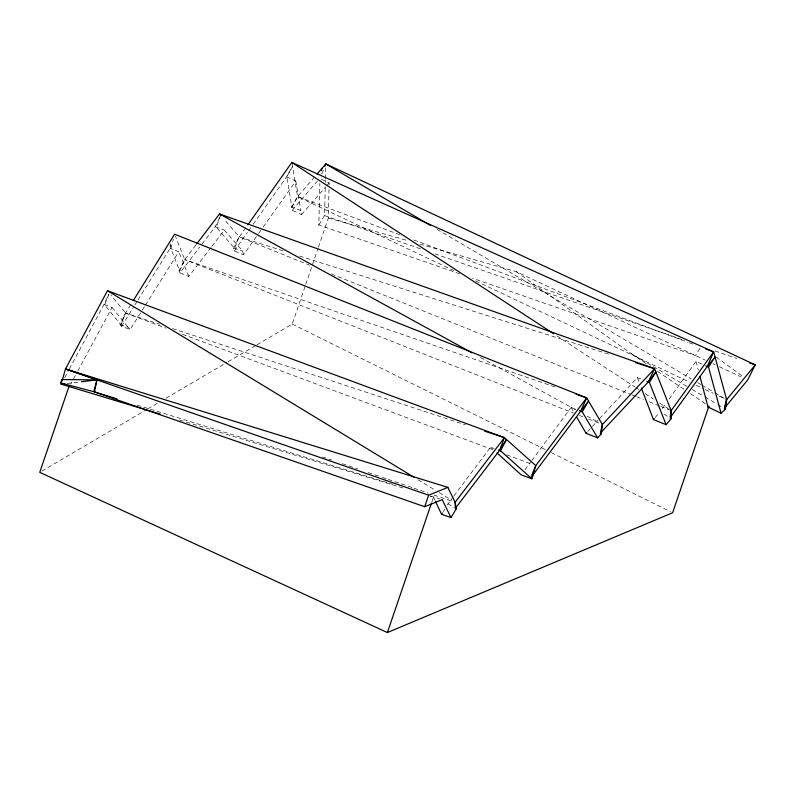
<?xml version="1.0" encoding="UTF-8"?>
<svg xmlns="http://www.w3.org/2000/svg" width="795" height="795" viewBox="0 0 795 795"><rect width="100%" height="100%" fill="white"/><g stroke="black" fill="none" stroke-linecap="round" stroke-linejoin="round"><path stroke-width="0.6" stroke-dasharray="3.98 2.98" d="M318.437 247.146L328.355 217.999L328.991 189.458M329.09 185.066L329.14 182.87L319.968 178.418M459.639 273.798L318.815 224.985L319.848 183.317M318.815 224.985L324.549 215.584L325.254 187.292M325.384 182.363L325.443 179.909M325.473 178.676L325.781 166.374M195.858 245.009L184.748 259.587L179.044 270.688L179.789 270.936L170.865 248.636L173.36 239.017M256.934 344.811L292.242 324.072L305.34 285.614M305.737 284.441L318.04 248.308M431.884 501.913L433.464 497.253L430.055 496.209M220.702 215.306L216.29 227.161L234.694 248.527L239.106 236.672L233.631 248.189L234.336 251.001L243.558 254.718L256.616 236.294M108.935 294.13L104.672 304.803L120.84 324.817L125.53 313.071L132.079 302.547M120.84 324.817L125.53 313.071L110.893 294.965M321.776 173.956L323.585 169.484M179.789 270.936L184.748 259.587L175.486 236.413M140.506 312.952L130.181 329.458L121.585 326.268L120.095 324.608L125.53 313.071L159.656 324.29M69.364 368.91L103.916 304.535L108.865 294.1M201.99 244.085L215.187 226.774L220.195 216.349M64.683 377.635L68.777 369.993M70.815 383.955L71.888 381.968M73.498 378.986L75.634 375.011M77.771 371.036L112.035 307.456L103.916 304.535M314.611 176.907L297.588 196.623L291.735 207.097L292.212 210.258L301.494 214.66L300.858 210.506L291.904 207.157L286.806 176.897L292.49 166.364L286.637 176.818L251.985 225.969M291.904 207.157L297.588 196.623L292.003 163.432M443.203 511.722L444.783 509.078M447.158 505.123L453.279 496.726M699.978 348.26L695.516 355.564L472.548 278.27M121.585 326.268L133.719 306.781M134.931 304.833L136.75 301.911M137.962 299.963L170.11 248.328L170.09 244.91M142.335 310.04L144.76 306.154M145.366 305.181L178.776 251.777L170.11 248.328M245.715 227.877L239.325 236.93L309.573 265.192M234.336 251.001L247.414 232.458M248.716 230.6L250.683 227.817M258.574 233.531L261.843 228.93M263.145 227.092L295.78 181.051L286.806 176.897M662.424 408.421L665.783 403.721M669.142 399.02L696.032 361.447L702.343 364.289M524.948 469.775L530.573 462.203M531.815 460.514L571.138 407.467L575.888 409.346M453.945 495.841L490.634 447.168L493.973 448.39M211.053 247.434L188.822 276.422L179.988 272.933L199.784 246.967M211.788 246.47L224.389 230.043L242.624 251.051L243.558 254.718M655.14 417.584L659.343 412.555M292.212 210.258L317.354 181.141M301.494 214.66L325.682 186.845M327.411 184.857L329.14 182.87M587.873 431.347L590.258 428.743M592.305 426.517L598.118 420.207M599.569 418.627L637.351 377.605L642.141 379.503M41.887 471.097L146.737 409.524M147.81 408.898L158.503 402.608M165.996 398.216L226.982 362.401M228.046 361.775L255.871 345.437M67.128 383.468L80.255 381.898M328.355 217.999L408.173 240.796M419.919 244.145L516.174 271.632L705.294 360.145M179.491 419.979L404.993 488.587M137.058 405.102L392.531 484.215M430.383 495.941L439.844 498.872M283.099 250.823L239.325 236.93L223.902 219.023M299.665 256.079L609.656 354.441M233.631 248.189L242.624 251.051M172.595 328.554L465.602 424.888M120.095 324.608L128.174 327.262L130.181 329.458M322.502 456.906L331.893 460.116M342.456 463.733L357.71 468.951M368.274 472.568L381.183 476.98M382.355 477.388L387.046 478.988M388.228 479.395L407 485.815M408.173 486.222L412.873 487.822M414.046 488.229L428.127 493.049M433.991 495.056L452.772 501.476M555.029 386.986L184.748 259.587L573.573 413.132M324.549 215.584L420.784 248.944M434.865 253.824L683.65 340.071M715.043 350.953L736.866 358.515M215.187 226.774L224.389 230.043M399.865 234.793L297.588 196.623L456.658 271.9M413.817 240.001L688.102 342.357M689.265 342.784L692.753 344.086M125.53 313.071L166.205 328.206M182.472 334.248L492.781 449.642M506.733 454.829L531.13 463.912M579.336 415.407L582.805 416.779M588.568 419.054L602.411 424.52M331.445 273.987L630.842 394.419M631.995 394.886L635.444 396.278M636.596 396.735L643.503 399.517M649.267 401.833L659.631 406.007M660.784 406.464L671.139 410.637M712.896 363.703L715.073 364.716M719.415 366.753L741.149 376.929M475.698 280.913L689.653 382.166M696.38 385.346L704.221 389.053M705.334 389.58L713.175 393.296M718.779 395.95L726.62 399.656M292.242 324.072L545.827 449.861M551.392 452.623L670.404 511.652M480.587 357.521L575.222 409.564M587.187 416.143L599.152 422.731M436.992 229.288L691.352 378.907M697.762 382.683L700.971 384.571M702.035 385.197L713.791 392.114M714.864 392.74L724.483 398.394M516.174 271.632L631.329 353.676L686.89 386.35M692.226 389.5L703.982 396.407M705.046 397.033L716.802 403.949M717.865 404.576L723.212 407.726M418.021 479.703L434.984 490.028M439.218 492.602L451.938 500.343M447.943 503.801L454.303 507.677M556.828 335.838L634.768 386.837M635.811 387.513L638.932 389.56M645.162 393.634L653.48 399.08M659.711 403.154L669.062 409.276M664.073 414.096L668.943 417.286M631.329 353.676L647.816 364.826M657.515 371.384L684.674 389.749M690.487 393.684L706.01 404.178M716.066 356.965L742.729 376.383M490.634 447.168L492.542 448.897M112.035 307.456L128.174 327.262M571.138 407.467L573.006 410.697M433.464 497.253L434.994 500.453M188.822 276.422L178.776 251.777M179.988 272.933L179.044 270.688M637.351 377.605L639.031 381.978M696.032 361.447L698.278 369.993M295.78 181.051L300.858 210.506M170.339 243.876L170.865 248.636"/><path stroke-width="1.19" d="M576.743 417.146L586.084 433.295L597.601 437.846L601.318 433.841L602.411 424.52L654.613 368.701L219.529 213.954L196.594 244.045M700.017 376.631L707.987 407.02L721.035 413.191L725.507 409.077L726.62 399.656L713.672 351.897L291.835 162.448L247.841 224.856M670.185 416.739L671.139 410.637L713.672 351.897L705.533 348.856M62.159 380.666L65.478 368.959L447.833 487.365L455.118 502.281L456.241 508.85L450.974 517.555L442.209 499.598L424.729 506.723L94.476 391.925L96.96 379.901L61.881 379.533L61.096 384.154L160.133 414.086M725.298 406.295L726.62 399.656L755.25 364.895L325.841 163.909L317.046 174.095M321.438 170.647L321.915 168.461M600.493 432.152L602.411 424.52L586.66 397.878L174.602 234.207L133.391 300.44M724.573 407.259L726.62 399.656M116.954 398.881L93.721 391.687L96.96 379.901L81.448 381.759M424.729 506.723L428.624 495.196L447.833 487.365M64.743 383.756L61.165 384.184L60.708 382.961L61.881 379.533M69.026 386.37L39.75 472.349L387.404 632.552L672.62 512.755L708.921 406.146M387.404 632.552L431.486 503.076M456.241 508.85L455.366 508.313L499.548 450.417L504.437 437.647L107.474 290.731L65.478 368.959L428.624 495.196M324.936 166.145L325.841 163.909L430.572 225.522M531.775 475.102L535.78 465.632L586.66 397.878L576.117 394.241M670.712 416.968L707.252 366.505L713.672 351.897M530.434 478.262L580.648 411.224L586.66 397.878M601.06 432.341L648.303 381.948L654.613 368.701L635.682 362.699M484.433 431.079L504.437 437.647L535.78 465.632L531.944 478.819L500.542 450.785L506.475 439.476L499.548 450.417L498.435 450.02M597.601 437.846L582.238 411.85L588.519 401.008L580.648 411.224M450.974 517.555L441.613 514.355L442.408 513.033M654.613 368.701L671.139 410.637L671.149 418.717L666.091 424.679L649.426 382.395L655.885 371.931L648.303 381.948M721.035 413.191L708.534 367.081L715.053 356.985L707.252 366.505M504.437 437.647L455.118 502.281L455.366 508.313M725.08 407.398L747.668 379.98L755.25 364.895L749.506 362.898M666.091 424.679L653.46 419.601L654.295 418.587M586.084 433.295L586.68 432.649M707.987 407.02L708.683 406.364M60.708 382.961L93.721 391.687M65.478 368.959L94.814 378.996M499.548 450.417L500.542 450.785M531.815 478.769L521.212 474.834L497.004 452.931M579.456 410.757L582.238 411.85M646.931 381.411L649.426 382.395M705.851 365.869L708.534 367.081M601.318 433.841L600.285 433.275M471.882 352.741L219.529 213.954L220.702 215.306M724.275 408.352L725.507 409.077M107.474 290.731L413.788 477.129M291.835 162.448L553.718 333.801M669.996 417.961L671.149 418.717M435.501 501.526L441.613 514.355M641.376 388.099L653.46 419.601"/></g></svg>
